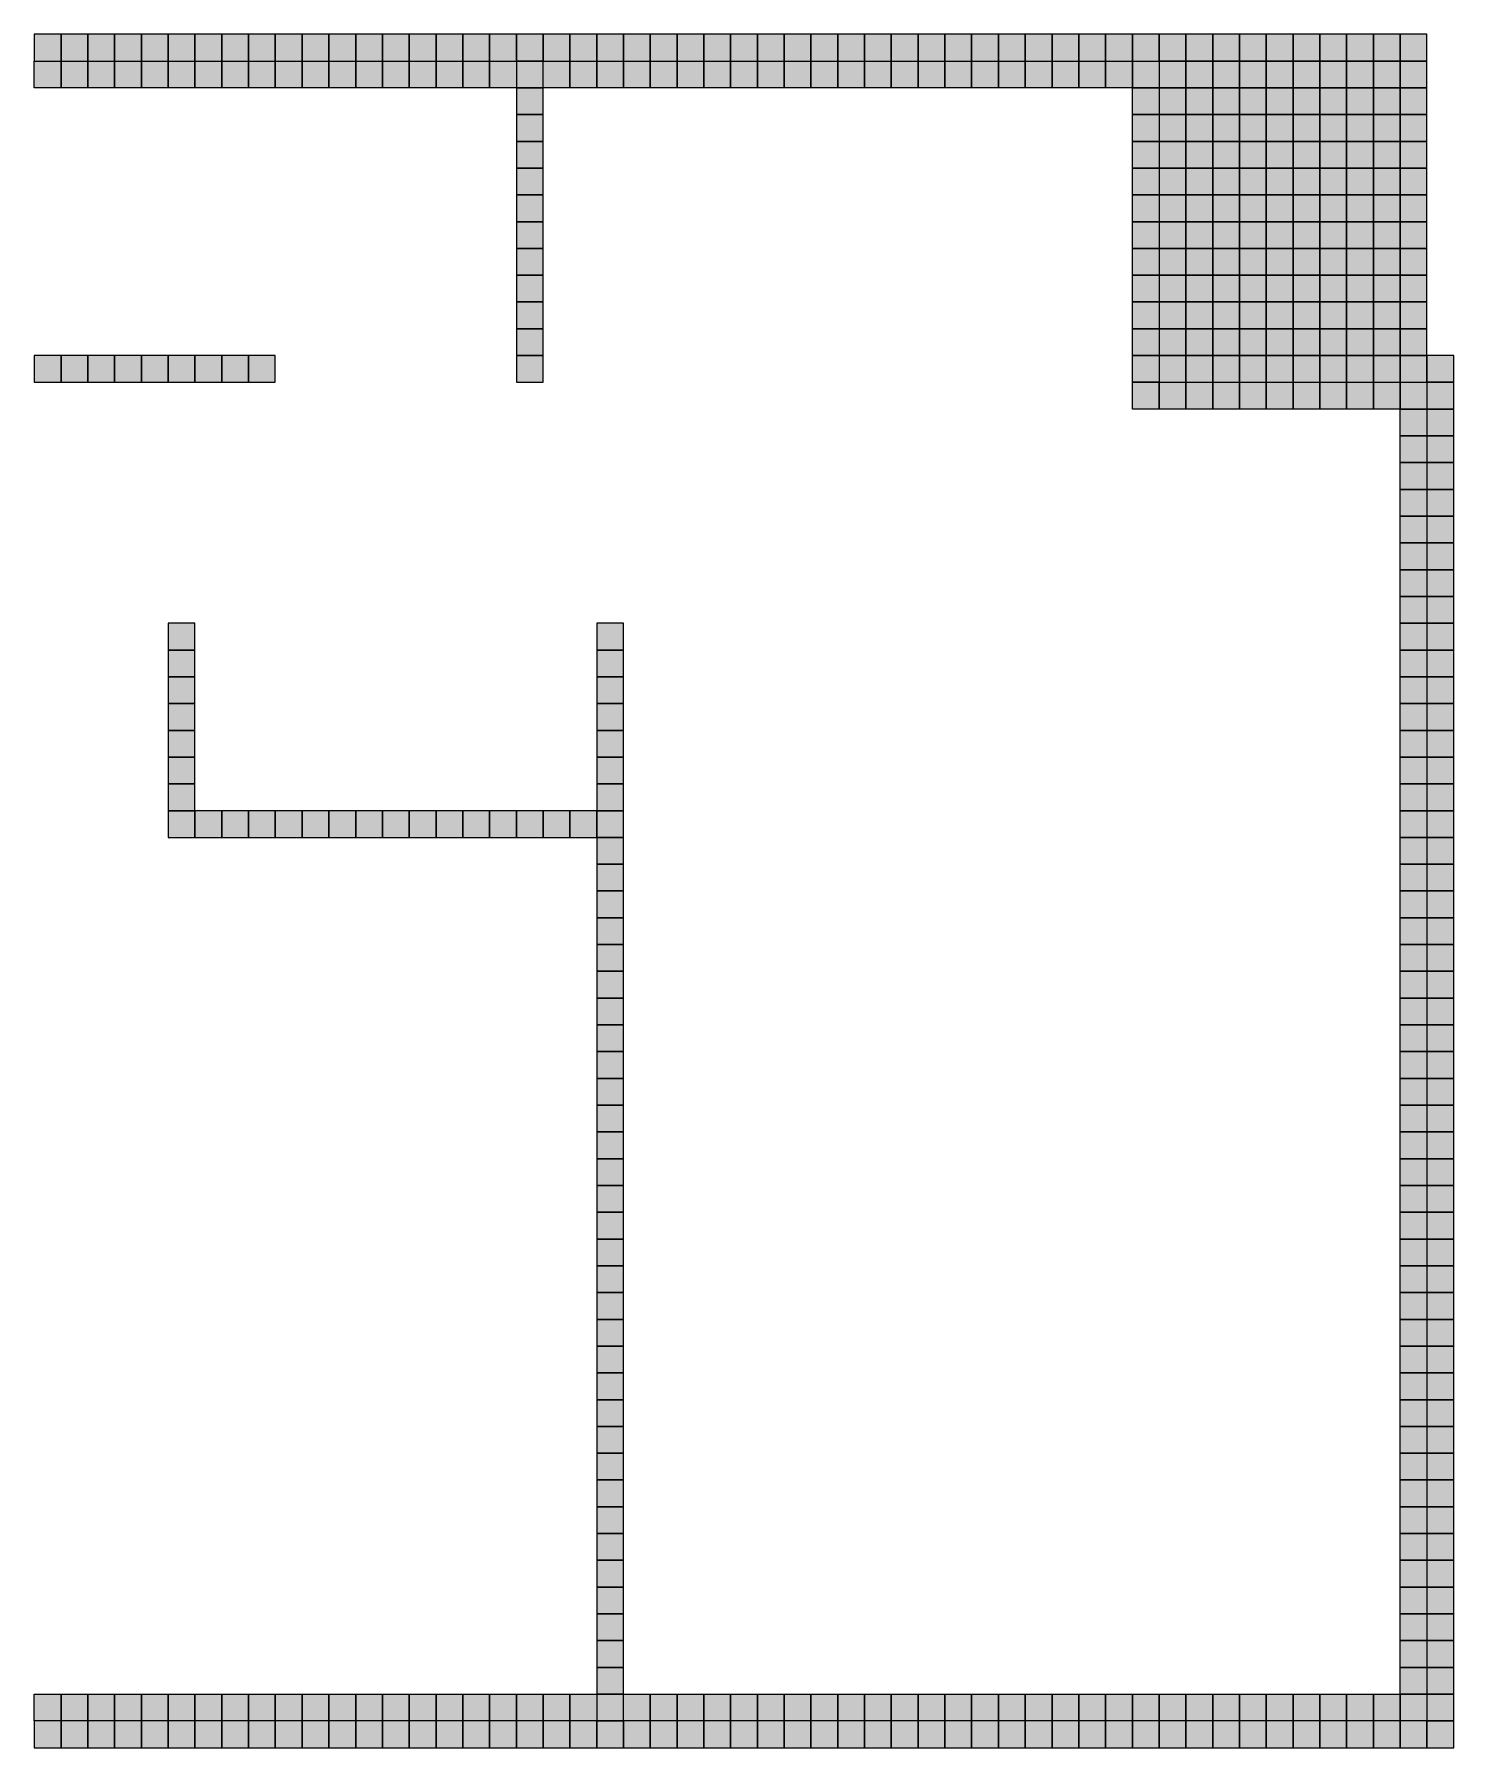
# Model space of a CAD drawing. Header units: inches. Extents: x 0.56 to 9.06, y 0.21 to 6.61.
# Drawn here: x 3.76 to 9.06, y 0.21 to 6.61 of the extents above; entities that cross this region are included whole.
import ezdxf

# ---------------------------------------------------------------- set-up
doc = ezdxf.new("R2010")
doc.units = ezdxf.units.IN
doc.header["$MEASUREMENT"] = 0
doc.layers.add('GRILLA PIXEL', color=7, linetype='Continuous')

# ---------------------------------------------------------------- blocks, each defined once
blk = doc.blocks.new('0-255-255-31-Muro alto')
at = {"layer": 'GRILLA PIXEL', "true_color": 0xffff1f}
h = blk.add_hatch(color=2, dxfattribs=at)
h.dxf.hatch_style = 1
h.paths.add_polyline_path([(0, 0), (-0.1, 0), (-0.1, -0.1), (0, -0.1)])
blk.add_lwpolyline([(-0.1, 0), (-0.1, -0.1), (0, -0.1), (0, 0)], close=True)
blk = doc.blocks.new('0-3-160-22-Ventana comun')
at = {"layer": 'GRILLA PIXEL', "true_color": 0x03a016}
h = blk.add_hatch(color=104, dxfattribs=at)
h.dxf.hatch_style = 1
h.paths.add_polyline_path([(0, 0), (-0.1, 0), (-0.1, -0.1), (0, -0.1)])
blk.add_lwpolyline([(-0.1, 0), (-0.1, -0.1), (0, -0.1), (0, 0)], close=True)
blk = doc.blocks.new('0-203-204-205-Ventana principal')
at = {"layer": 'GRILLA PIXEL', "true_color": 0xcbcccd}
h = blk.add_hatch(color=254, dxfattribs=at)
h.dxf.hatch_style = 1
h.paths.add_polyline_path([(0, 0), (-0.1, 0), (-0.1, -0.1), (0, -0.1)])
blk.add_lwpolyline([(-0.1, 0), (-0.1, -0.1), (0, -0.1), (0, 0)], close=True)
blk = doc.blocks.new('0-5-68-255-Muro inicio conexion')
at = {"layer": 'GRILLA PIXEL', "true_color": 0x0544ff}
h = blk.add_hatch(color=160, dxfattribs=at)
h.dxf.hatch_style = 1
h.paths.add_polyline_path([(0, 0), (-0.1, 0), (-0.1, -0.1), (0, -0.1)])
blk.add_lwpolyline([(-0.1, 0), (-0.1, -0.1), (0, -0.1), (0, 0)], close=True)
blk = doc.blocks.new('0-63-149-253-Muro fichas extremo')
at = {"layer": 'GRILLA PIXEL', "true_color": 0x3f95fd}
h = blk.add_hatch(color=153, dxfattribs=at)
h.dxf.hatch_style = 1
h.paths.add_polyline_path([(0, 0), (-0.1, 0), (-0.1, -0.1), (0, -0.1)])
blk.add_lwpolyline([(-0.1, 0), (-0.1, -0.1), (0, -0.1), (0, 0)], close=True)
blk = doc.blocks.new('1-125-217-63-auxiliar  ingresos')
at = {"layer": 'GRILLA PIXEL', "true_color": 0x7dd93f}
h = blk.add_hatch(color=83, dxfattribs=at)
h.dxf.hatch_style = 1
h.paths.add_polyline_path([(0, 0), (-0.1, 0), (-0.1, -0.1), (0, -0.1)])
blk.add_lwpolyline([(-0.1, 0), (-0.1, -0.1), (0, -0.1), (0, 0)], close=True)
blk = doc.blocks.new('0-255-31-255-Puerta ingreso')
at = {"layer": 'GRILLA PIXEL', "true_color": 0xff1fff}
h = blk.add_hatch(color=6, dxfattribs=at)
h.dxf.hatch_style = 1
h.paths.add_polyline_path([(0, 0), (-0.1, 0), (-0.1, -0.1), (0, -0.1)])
blk.add_lwpolyline([(-0.1, 0), (-0.1, -0.1), (0, -0.1), (0, 0)], close=True)
blk = doc.blocks.new('1-99-100-102-auxiliar lado interno')
at = {"lineweight": 70, "true_color": 0x636466}
h = blk.add_hatch(color=251, dxfattribs=at)
h.dxf.hatch_style = 1
h.paths.add_polyline_path([(-0.1, -0.1), (-0.1, 0), (0, 0), (0, -0.1)])
blk.add_lwpolyline([(0, 0), (0, -0.1), (-0.1, -0.1), (-0.1, 0)], close=True)
blk = doc.blocks.new('pixel extremo ventana')
h = blk.add_hatch(color=136)
h.dxf.hatch_style = 1
h.paths.add_polyline_path([(0, 0), (-0.1, 0), (-0.1, -0.1), (0, -0.1)])
blk.add_lwpolyline([(-0.1, 0), (-0.1, -0.1), (0, -0.1), (0, 0)], close=True)

msp = doc.modelspace()

# ---------------------------------------------------------------- block references
for name, p in [('0-63-149-253-Muro fichas extremo', (3.8632, 6.6135)), ('0-63-149-253-Muro fichas extremo', (3.9632, 6.6135)), ('0-63-149-253-Muro fichas extremo', (4.0632, 6.6135)), ('0-63-149-253-Muro fichas extremo', (4.1632, 6.6135)), ('0-63-149-253-Muro fichas extremo', (4.2632, 6.6135)), ('0-63-149-253-Muro fichas extremo', (4.3632, 6.6135)), ('0-63-149-253-Muro fichas extremo', (4.4632, 6.6135)), ('0-63-149-253-Muro fichas extremo', (4.5632, 6.6135)), ('0-63-149-253-Muro fichas extremo', (4.6632, 6.6135)), ('0-63-149-253-Muro fichas extremo', (4.7632, 6.6135)), ('0-63-149-253-Muro fichas extremo', (4.8632, 6.6135)), ('0-63-149-253-Muro fichas extremo', (4.9632, 6.6135)), ('0-63-149-253-Muro fichas extremo', (5.0632, 6.6135)), ('0-63-149-253-Muro fichas extremo', (5.1632, 6.6135)), ('0-63-149-253-Muro fichas extremo', (5.2632, 6.6135)), ('0-63-149-253-Muro fichas extremo', (5.3632, 6.6135)), ('0-63-149-253-Muro fichas extremo', (5.4632, 6.6135)), ('0-63-149-253-Muro fichas extremo', (5.5632, 6.6135)), ('0-63-149-253-Muro fichas extremo', (5.6632, 6.6135)), ('0-63-149-253-Muro fichas extremo', (5.7632, 6.6135)), ('0-63-149-253-Muro fichas extremo', (5.8632, 6.6135)), ('0-63-149-253-Muro fichas extremo', (5.9632, 6.6135)), ('0-63-149-253-Muro fichas extremo', (6.0632, 6.6135)), ('0-63-149-253-Muro fichas extremo', (6.1632, 6.6135)), ('0-63-149-253-Muro fichas extremo', (6.2632, 6.6135)), ('0-63-149-253-Muro fichas extremo', (6.3632, 6.6135)), ('0-63-149-253-Muro fichas extremo', (6.4632, 6.6135)), ('0-63-149-253-Muro fichas extremo', (6.5632, 6.6135)), ('0-63-149-253-Muro fichas extremo', (6.6632, 6.6135)), ('0-63-149-253-Muro fichas extremo', (6.7632, 6.6135)), ('0-63-149-253-Muro fichas extremo', (6.8632, 6.6135)), ('0-63-149-253-Muro fichas extremo', (6.9632, 6.6135)), ('0-63-149-253-Muro fichas extremo', (7.0632, 6.6135)), ('0-63-149-253-Muro fichas extremo', (7.1632, 6.6135)), ('0-63-149-253-Muro fichas extremo', (7.2632, 6.6135)), ('0-63-149-253-Muro fichas extremo', (7.3632, 6.6135)), ('0-63-149-253-Muro fichas extremo', (7.4632, 6.6135)), ('0-63-149-253-Muro fichas extremo', (7.5632, 6.6135)), ('0-63-149-253-Muro fichas extremo', (7.6632, 6.6135)), ('0-63-149-253-Muro fichas extremo', (7.7632, 6.6135)), ('0-63-149-253-Muro fichas extremo', (7.8632, 6.6135)), ('0-5-68-255-Muro inicio conexion', (7.9632, 6.6135)), ('0-5-68-255-Muro inicio conexion', (8.0632, 6.6135)), ('1-125-217-63-auxiliar  ingresos', (8.1632, 6.6135)), ('1-125-217-63-auxiliar  ingresos', (8.2632, 6.6135)), ('1-125-217-63-auxiliar  ingresos', (8.3632, 6.6135)), ('1-125-217-63-auxiliar  ingresos', (8.4632, 6.6135)), ('1-125-217-63-auxiliar  ingresos', (8.5632, 6.6135)), ('1-125-217-63-auxiliar  ingresos', (8.6632, 6.6135)), ('1-125-217-63-auxiliar  ingresos', (8.7632, 6.6135)), ('1-125-217-63-auxiliar  ingresos', (8.8632, 6.6135)), ('1-125-217-63-auxiliar  ingresos', (8.9632, 6.6135)), ('1-99-100-102-auxiliar lado interno', (3.8632, 6.5135)), ('1-99-100-102-auxiliar lado interno', (3.9632, 6.5135)), ('1-99-100-102-auxiliar lado interno', (4.0632, 6.5135)), ('1-99-100-102-auxiliar lado interno', (4.1632, 6.5135)), ('1-99-100-102-auxiliar lado interno', (4.2632, 6.5135)), ('1-99-100-102-auxiliar lado interno', (4.3632, 6.5135)), ('1-99-100-102-auxiliar lado interno', (4.4632, 6.5135)), ('1-99-100-102-auxiliar lado interno', (4.5632, 6.5135)), ('1-99-100-102-auxiliar lado interno', (4.6632, 6.5135)), ('1-99-100-102-auxiliar lado interno', (4.7632, 6.5135)), ('1-99-100-102-auxiliar lado interno', (4.8632, 6.5135)), ('1-99-100-102-auxiliar lado interno', (4.9632, 6.5135)), ('1-99-100-102-auxiliar lado interno', (5.0632, 6.5135)), ('1-99-100-102-auxiliar lado interno', (5.1632, 6.5135)), ('1-99-100-102-auxiliar lado interno', (5.2632, 6.5135)), ('1-99-100-102-auxiliar lado interno', (5.3632, 6.5135)), ('1-99-100-102-auxiliar lado interno', (5.4632, 6.5135)), ('1-99-100-102-auxiliar lado interno', (5.5632, 6.5135)), ('0-255-255-31-Muro alto', (5.6632, 6.5135)), ('1-99-100-102-auxiliar lado interno', (5.7632, 6.5135)), ('1-99-100-102-auxiliar lado interno', (5.8632, 6.5135)), ('1-99-100-102-auxiliar lado interno', (5.9632, 6.5135)), ('1-99-100-102-auxiliar lado interno', (6.0632, 6.5135)), ('1-99-100-102-auxiliar lado interno', (6.1632, 6.5135)), ('1-99-100-102-auxiliar lado interno', (6.2632, 6.5135)), ('1-99-100-102-auxiliar lado interno', (6.3632, 6.5135)), ('1-99-100-102-auxiliar lado interno', (6.4632, 6.5135)), ('1-99-100-102-auxiliar lado interno', (6.5632, 6.5135)), ('1-99-100-102-auxiliar lado interno', (6.6632, 6.5135)), ('1-99-100-102-auxiliar lado interno', (6.7632, 6.5135)), ('1-99-100-102-auxiliar lado interno', (6.8632, 6.5135)), ('1-99-100-102-auxiliar lado interno', (6.9632, 6.5135)), ('1-99-100-102-auxiliar lado interno', (7.0632, 6.5135)), ('1-99-100-102-auxiliar lado interno', (7.1632, 6.5135)), ('1-99-100-102-auxiliar lado interno', (7.2632, 6.5135)), ('1-99-100-102-auxiliar lado interno', (7.3632, 6.5135)), ('1-99-100-102-auxiliar lado interno', (7.4632, 6.5135)), ('1-99-100-102-auxiliar lado interno', (7.5632, 6.5135)), ('1-99-100-102-auxiliar lado interno', (7.6632, 6.5135)), ('1-99-100-102-auxiliar lado interno', (7.7632, 6.5135)), ('1-99-100-102-auxiliar lado interno', (7.8632, 6.5135)), ('1-99-100-102-auxiliar lado interno', (7.9632, 6.5135)), ('0-255-255-31-Muro alto', (8.0632, 6.5135)), ('1-125-217-63-auxiliar  ingresos', (8.1632, 6.5135)), ('1-125-217-63-auxiliar  ingresos', (8.2632, 6.5135)), ('1-125-217-63-auxiliar  ingresos', (8.3632, 6.5135)), ('1-125-217-63-auxiliar  ingresos', (8.4632, 6.5135)), ('1-125-217-63-auxiliar  ingresos', (8.5632, 6.5135)), ('1-125-217-63-auxiliar  ingresos', (8.6632, 6.5135)), ('1-125-217-63-auxiliar  ingresos', (8.7632, 6.5135)), ('1-125-217-63-auxiliar  ingresos', (8.8632, 6.5135)), ('1-125-217-63-auxiliar  ingresos', (8.9632, 6.5135)), ('0-255-255-31-Muro alto', (5.6632, 6.4135)), ('1-99-100-102-auxiliar lado interno', (7.9632, 6.4135)), ('0-255-255-31-Muro alto', (8.0632, 6.4135)), ('1-125-217-63-auxiliar  ingresos', (8.1632, 6.4135)), ('1-125-217-63-auxiliar  ingresos', (8.2632, 6.4135)), ('1-125-217-63-auxiliar  ingresos', (8.3632, 6.4135)), ('1-125-217-63-auxiliar  ingresos', (8.4632, 6.4135)), ('1-125-217-63-auxiliar  ingresos', (8.5632, 6.4135)), ('1-125-217-63-auxiliar  ingresos', (8.6632, 6.4135)), ('1-125-217-63-auxiliar  ingresos', (8.7632, 6.4135)), ('1-125-217-63-auxiliar  ingresos', (8.8632, 6.4135)), ('1-125-217-63-auxiliar  ingresos', (8.9632, 6.4135)), ('0-255-255-31-Muro alto', (5.6632, 6.3135)), ('1-99-100-102-auxiliar lado interno', (7.9632, 6.3135)), ('0-255-255-31-Muro alto', (8.0632, 6.3135)), ('1-125-217-63-auxiliar  ingresos', (8.1632, 6.3135)), ('1-125-217-63-auxiliar  ingresos', (8.2632, 6.3135)), ('1-125-217-63-auxiliar  ingresos', (8.3632, 6.3135)), ('1-125-217-63-auxiliar  ingresos', (8.4632, 6.3135)), ('1-125-217-63-auxiliar  ingresos', (8.5632, 6.3135)), ('1-125-217-63-auxiliar  ingresos', (8.6632, 6.3135)), ('1-125-217-63-auxiliar  ingresos', (8.7632, 6.3135)), ('1-125-217-63-auxiliar  ingresos', (8.8632, 6.3135)), ('1-125-217-63-auxiliar  ingresos', (8.9632, 6.3135)), ('0-255-255-31-Muro alto', (5.6632, 6.2135)), ('1-99-100-102-auxiliar lado interno', (7.9632, 6.2135)), ('0-255-255-31-Muro alto', (8.0632, 6.2135)), ('1-125-217-63-auxiliar  ingresos', (8.1632, 6.2135)), ('1-125-217-63-auxiliar  ingresos', (8.2632, 6.2135)), ('1-125-217-63-auxiliar  ingresos', (8.3632, 6.2135)), ('1-125-217-63-auxiliar  ingresos', (8.4632, 6.2135)), ('1-125-217-63-auxiliar  ingresos', (8.5632, 6.2135)), ('1-125-217-63-auxiliar  ingresos', (8.6632, 6.2135)), ('1-125-217-63-auxiliar  ingresos', (8.7632, 6.2135)), ('1-125-217-63-auxiliar  ingresos', (8.8632, 6.2135)), ('1-125-217-63-auxiliar  ingresos', (8.9632, 6.2135)), ('0-255-255-31-Muro alto', (5.6632, 6.1135)), ('1-99-100-102-auxiliar lado interno', (7.9632, 6.1135)), ('0-255-255-31-Muro alto', (8.0632, 6.1135)), ('1-125-217-63-auxiliar  ingresos', (8.1632, 6.1135)), ('1-125-217-63-auxiliar  ingresos', (8.2632, 6.1135)), ('1-125-217-63-auxiliar  ingresos', (8.3632, 6.1135)), ('1-125-217-63-auxiliar  ingresos', (8.4632, 6.1135)), ('1-125-217-63-auxiliar  ingresos', (8.5632, 6.1135)), ('1-125-217-63-auxiliar  ingresos', (8.6632, 6.1135)), ('1-125-217-63-auxiliar  ingresos', (8.7632, 6.1135)), ('1-125-217-63-auxiliar  ingresos', (8.8632, 6.1135)), ('1-125-217-63-auxiliar  ingresos', (8.9632, 6.1135)), ('0-255-255-31-Muro alto', (5.6632, 6.0135)), ('1-99-100-102-auxiliar lado interno', (7.9632, 6.0135)), ('0-255-255-31-Muro alto', (8.0632, 6.0135)), ('1-125-217-63-auxiliar  ingresos', (8.1632, 6.0135)), ('1-125-217-63-auxiliar  ingresos', (8.2632, 6.0135)), ('1-125-217-63-auxiliar  ingresos', (8.3632, 6.0135)), ('1-125-217-63-auxiliar  ingresos', (8.4632, 6.0135)), ('1-125-217-63-auxiliar  ingresos', (8.5632, 6.0135)), ('1-125-217-63-auxiliar  ingresos', (8.6632, 6.0135)), ('1-125-217-63-auxiliar  ingresos', (8.7632, 6.0135)), ('1-125-217-63-auxiliar  ingresos', (8.8632, 6.0135)), ('1-125-217-63-auxiliar  ingresos', (8.9632, 6.0135)), ('0-255-255-31-Muro alto', (5.6632, 5.9135)), ('1-99-100-102-auxiliar lado interno', (7.9632, 5.9135)), ('0-255-255-31-Muro alto', (8.0632, 5.9135)), ('1-125-217-63-auxiliar  ingresos', (8.1632, 5.9135)), ('1-125-217-63-auxiliar  ingresos', (8.2632, 5.9135)), ('1-125-217-63-auxiliar  ingresos', (8.3632, 5.9135)), ('1-125-217-63-auxiliar  ingresos', (8.4632, 5.9135)), ('1-125-217-63-auxiliar  ingresos', (8.5632, 5.9135)), ('1-125-217-63-auxiliar  ingresos', (8.6632, 5.9135)), ('1-125-217-63-auxiliar  ingresos', (8.7632, 5.9135)), ('1-125-217-63-auxiliar  ingresos', (8.8632, 5.9135)), ('1-125-217-63-auxiliar  ingresos', (8.9632, 5.9135)), ('0-255-255-31-Muro alto', (5.6632, 5.8135)), ('1-99-100-102-auxiliar lado interno', (7.9632, 5.8135)), ('0-255-255-31-Muro alto', (8.0632, 5.8135)), ('1-125-217-63-auxiliar  ingresos', (8.1632, 5.8135)), ('1-125-217-63-auxiliar  ingresos', (8.2632, 5.8135)), ('1-125-217-63-auxiliar  ingresos', (8.3632, 5.8135)), ('1-125-217-63-auxiliar  ingresos', (8.4632, 5.8135)), ('1-125-217-63-auxiliar  ingresos', (8.5632, 5.8135)), ('1-125-217-63-auxiliar  ingresos', (8.6632, 5.8135)), ('1-125-217-63-auxiliar  ingresos', (8.7632, 5.8135)), ('1-125-217-63-auxiliar  ingresos', (8.8632, 5.8135)), ('1-125-217-63-auxiliar  ingresos', (8.9632, 5.8135)), ('0-255-255-31-Muro alto', (5.6632, 5.7135)), ('1-99-100-102-auxiliar lado interno', (7.9632, 5.7135)), ('0-255-255-31-Muro alto', (8.0632, 5.7135)), ('1-125-217-63-auxiliar  ingresos', (8.1632, 5.7135)), ('1-125-217-63-auxiliar  ingresos', (8.2632, 5.7135)), ('1-125-217-63-auxiliar  ingresos', (8.3632, 5.7135)), ('1-125-217-63-auxiliar  ingresos', (8.4632, 5.7135)), ('1-125-217-63-auxiliar  ingresos', (8.5632, 5.7135)), ('1-125-217-63-auxiliar  ingresos', (8.6632, 5.7135)), ('1-125-217-63-auxiliar  ingresos', (8.7632, 5.7135)), ('1-125-217-63-auxiliar  ingresos', (8.8632, 5.7135)), ('1-125-217-63-auxiliar  ingresos', (8.9632, 5.7135)), ('0-255-255-31-Muro alto', (5.6632, 5.6135)), ('1-99-100-102-auxiliar lado interno', (7.9632, 5.6135)), ('0-255-255-31-Muro alto', (8.0632, 5.6135)), ('1-125-217-63-auxiliar  ingresos', (8.1632, 5.6135)), ('1-125-217-63-auxiliar  ingresos', (8.2632, 5.6135)), ('1-125-217-63-auxiliar  ingresos', (8.3632, 5.6135)), ('1-125-217-63-auxiliar  ingresos', (8.4632, 5.6135)), ('1-125-217-63-auxiliar  ingresos', (8.5632, 5.6135)), ('1-125-217-63-auxiliar  ingresos', (8.6632, 5.6135)), ('1-125-217-63-auxiliar  ingresos', (8.7632, 5.6135)), ('1-125-217-63-auxiliar  ingresos', (8.8632, 5.6135)), ('1-125-217-63-auxiliar  ingresos', (8.9632, 5.6135)), ('0-255-255-31-Muro alto', (5.6632, 5.5135)), ('1-99-100-102-auxiliar lado interno', (7.9632, 5.5135)), ('0-255-255-31-Muro alto', (8.0632, 5.5135)), ('1-125-217-63-auxiliar  ingresos', (8.1632, 5.5135)), ('1-125-217-63-auxiliar  ingresos', (8.2632, 5.5135)), ('1-125-217-63-auxiliar  ingresos', (8.3632, 5.5135)), ('1-125-217-63-auxiliar  ingresos', (8.4632, 5.5135)), ('1-125-217-63-auxiliar  ingresos', (8.5632, 5.5135)), ('1-125-217-63-auxiliar  ingresos', (8.6632, 5.5135)), ('1-125-217-63-auxiliar  ingresos', (8.7632, 5.5135)), ('1-125-217-63-auxiliar  ingresos', (8.8632, 5.5135)), ('1-125-217-63-auxiliar  ingresos', (8.9632, 5.5135)), ('0-255-255-31-Muro alto', (3.8632, 5.4135)), ('0-255-255-31-Muro alto', (3.9632, 5.4135)), ('0-255-255-31-Muro alto', (4.0632, 5.4135)), ('0-255-255-31-Muro alto', (4.1632, 5.4135)), ('0-255-255-31-Muro alto', (4.2632, 5.4135)), ('0-255-255-31-Muro alto', (4.3632, 5.4135)), ('0-255-255-31-Muro alto', (4.4632, 5.4135)), ('0-255-255-31-Muro alto', (4.5632, 5.4135)), ('0-255-255-31-Muro alto', (4.6632, 5.4135)), ('0-255-255-31-Muro alto', (5.6632, 5.4135)), ('1-99-100-102-auxiliar lado interno', (7.9632, 5.4135)), ('0-255-255-31-Muro alto', (8.0632, 5.4135)), ('0-255-31-255-Puerta ingreso', (8.1632, 5.4135)), ('0-255-31-255-Puerta ingreso', (8.2632, 5.4135)), ('0-255-31-255-Puerta ingreso', (8.3632, 5.4135)), ('0-255-31-255-Puerta ingreso', (8.4632, 5.4135)), ('0-255-31-255-Puerta ingreso', (8.5632, 5.4135)), ('0-255-31-255-Puerta ingreso', (8.6632, 5.4135)), ('0-255-31-255-Puerta ingreso', (8.7632, 5.4135)), ('0-255-31-255-Puerta ingreso', (8.8632, 5.4135)), ('0-255-31-255-Puerta ingreso', (8.9632, 5.4135)), ('0-5-68-255-Muro inicio conexion', (9.0632, 5.4135)), ('1-99-100-102-auxiliar lado interno', (7.9632, 5.3135)), ('1-99-100-102-auxiliar lado interno', (8.0632, 5.3135)), ('1-99-100-102-auxiliar lado interno', (8.1632, 5.3135)), ('1-99-100-102-auxiliar lado interno', (8.2632, 5.3135)), ('1-99-100-102-auxiliar lado interno', (8.3632, 5.3135)), ('1-99-100-102-auxiliar lado interno', (8.4632, 5.3135)), ('1-99-100-102-auxiliar lado interno', (8.5632, 5.3135)), ('1-99-100-102-auxiliar lado interno', (8.6632, 5.3135)), ('1-99-100-102-auxiliar lado interno', (8.7632, 5.3135)), ('1-99-100-102-auxiliar lado interno', (8.8632, 5.3135)), ('1-99-100-102-auxiliar lado interno', (8.9632, 5.3135, 0)), ('0-5-68-255-Muro inicio conexion', (9.0632, 5.3135)), ('1-99-100-102-auxiliar lado interno', (8.9632, 5.2135, 0)), ('0-63-149-253-Muro fichas extremo', (9.0632, 5.2135)), ('1-99-100-102-auxiliar lado interno', (8.9632, 5.1135, 0)), ('0-255-255-31-Muro alto', (9.0632, 5.1135)), ('1-99-100-102-auxiliar lado interno', (8.9632, 5.0135, 0)), ('0-255-255-31-Muro alto', (9.0632, 5.0135)), ('1-99-100-102-auxiliar lado interno', (8.9632, 4.9135, 0)), ('0-255-255-31-Muro alto', (9.0632, 4.9135)), ('1-99-100-102-auxiliar lado interno', (8.9632, 4.8135, 0)), ('0-255-255-31-Muro alto', (9.0632, 4.8135)), ('1-99-100-102-auxiliar lado interno', (8.9632, 4.7135, 0)), ('0-255-255-31-Muro alto', (9.0632, 4.7135)), ('1-99-100-102-auxiliar lado interno', (8.9632, 4.6135, 0)), ('0-255-255-31-Muro alto', (9.0632, 4.6135)), ('1-99-100-102-auxiliar lado interno', (8.9632, 4.5135, 0)), ('0-255-255-31-Muro alto', (9.0632, 4.5135, 0)), ('0-255-255-31-Muro alto', (4.3632, 4.4135, 0)), ('0-255-255-31-Muro alto', (5.9632, 4.4135, 0)), ('1-99-100-102-auxiliar lado interno', (8.9632, 4.4135, 0)), ('0-255-255-31-Muro alto', (9.0632, 4.4135, 0)), ('0-255-255-31-Muro alto', (4.3632, 4.3135, 0)), ('0-255-255-31-Muro alto', (5.9632, 4.3135, 0)), ('1-99-100-102-auxiliar lado interno', (8.9632, 4.3135, 0)), ('0-255-255-31-Muro alto', (9.0632, 4.3135, 0)), ('0-255-255-31-Muro alto', (4.3632, 4.2135, 0)), ('0-255-255-31-Muro alto', (5.9632, 4.2135, 0)), ('1-99-100-102-auxiliar lado interno', (8.9632, 4.2135, 0)), ('0-255-255-31-Muro alto', (9.0632, 4.2135, 0)), ('0-255-255-31-Muro alto', (4.3632, 4.1135, 0)), ('0-255-255-31-Muro alto', (5.9632, 4.1135, 0)), ('1-99-100-102-auxiliar lado interno', (8.9632, 4.1135, 0)), ('0-255-255-31-Muro alto', (9.0632, 4.1135, 0)), ('0-255-255-31-Muro alto', (4.3632, 4.0135, 0)), ('0-255-255-31-Muro alto', (5.9632, 4.0135, 0)), ('1-99-100-102-auxiliar lado interno', (8.9632, 4.0135, 0)), ('0-255-255-31-Muro alto', (9.0632, 4.0135, 0)), ('0-255-255-31-Muro alto', (4.3632, 3.9135, 0)), ('0-255-255-31-Muro alto', (5.9632, 3.9135, 0)), ('1-99-100-102-auxiliar lado interno', (8.9632, 3.9135, 0)), ('0-255-255-31-Muro alto', (9.0632, 3.9135, 0)), ('0-255-255-31-Muro alto', (4.3632, 3.8135, 0)), ('0-255-255-31-Muro alto', (5.9632, 3.8135, 0)), ('1-99-100-102-auxiliar lado interno', (8.9632, 3.8135, 0)), ('0-255-255-31-Muro alto', (9.0632, 3.8135, 0)), ('0-255-255-31-Muro alto', (4.3632, 3.7135)), ('0-255-255-31-Muro alto', (4.4632, 3.7135)), ('0-255-255-31-Muro alto', (4.5632, 3.7135)), ('0-255-255-31-Muro alto', (4.6632, 3.7135)), ('0-255-255-31-Muro alto', (4.7632, 3.7135)), ('0-255-255-31-Muro alto', (4.8632, 3.7135)), ('0-255-255-31-Muro alto', (4.9632, 3.7135)), ('0-255-255-31-Muro alto', (5.0632, 3.7135)), ('0-255-255-31-Muro alto', (5.1632, 3.7135)), ('0-255-255-31-Muro alto', (5.2632, 3.7135)), ('0-255-255-31-Muro alto', (5.3632, 3.7135)), ('0-255-255-31-Muro alto', (5.4632, 3.7135)), ('0-255-255-31-Muro alto', (5.5632, 3.7135)), ('0-255-255-31-Muro alto', (5.6632, 3.7135)), ('0-255-255-31-Muro alto', (5.7632, 3.7135)), ('0-255-255-31-Muro alto', (5.8632, 3.7135)), ('0-255-255-31-Muro alto', (5.9632, 3.7135, 0)), ('1-99-100-102-auxiliar lado interno', (8.9632, 3.7135, 0)), ('0-255-255-31-Muro alto', (9.0632, 3.7135, 0)), ('0-255-255-31-Muro alto', (5.9632, 3.6135, 0)), ('1-99-100-102-auxiliar lado interno', (8.9632, 3.6135, 0)), ('0-255-255-31-Muro alto', (9.0632, 3.6135, 0)), ('0-255-255-31-Muro alto', (5.9632, 3.5135, 0)), ('1-99-100-102-auxiliar lado interno', (8.9632, 3.5135, 0)), ('0-255-255-31-Muro alto', (9.0632, 3.5135, 0)), ('0-255-255-31-Muro alto', (5.9632, 3.4135, 0)), ('1-99-100-102-auxiliar lado interno', (8.9632, 3.4135, 0)), ('0-255-255-31-Muro alto', (9.0632, 3.4135, 0)), ('0-255-255-31-Muro alto', (5.9632, 3.3135, 0)), ('1-99-100-102-auxiliar lado interno', (8.9632, 3.3135, 0)), ('0-255-255-31-Muro alto', (9.0632, 3.3135, 0)), ('0-255-255-31-Muro alto', (5.9632, 3.2135, 0)), ('1-99-100-102-auxiliar lado interno', (8.9632, 3.2135, 0)), ('0-255-255-31-Muro alto', (9.0632, 3.2135, 0)), ('0-255-255-31-Muro alto', (5.9632, 3.1135, 0)), ('1-99-100-102-auxiliar lado interno', (8.9632, 3.1135, 0)), ('0-255-255-31-Muro alto', (9.0632, 3.1135, 0)), ('0-255-255-31-Muro alto', (5.9632, 3.0135, 0)), ('1-99-100-102-auxiliar lado interno', (8.9632, 3.0135, 0)), ('0-255-255-31-Muro alto', (9.0632, 3.0135, 0)), ('0-255-255-31-Muro alto', (5.9632, 2.9135, 0)), ('1-99-100-102-auxiliar lado interno', (8.9632, 2.9135, 0)), ('0-255-255-31-Muro alto', (9.0632, 2.9135, 0)), ('0-255-255-31-Muro alto', (5.9632, 2.8135, 0)), ('1-99-100-102-auxiliar lado interno', (8.9632, 2.8135, 0)), ('0-255-255-31-Muro alto', (9.0632, 2.8135, 0)), ('0-255-255-31-Muro alto', (5.9632, 2.7135, 0)), ('1-99-100-102-auxiliar lado interno', (8.9632, 2.7135, 0)), ('0-255-255-31-Muro alto', (9.0632, 2.7135, 0)), ('0-255-255-31-Muro alto', (5.9632, 2.6135, 0)), ('1-99-100-102-auxiliar lado interno', (8.9632, 2.6135, 0)), ('0-255-255-31-Muro alto', (9.0632, 2.6135, 0)), ('0-255-255-31-Muro alto', (5.9632, 2.5135, 0)), ('1-99-100-102-auxiliar lado interno', (8.9632, 2.5135, 0)), ('0-255-255-31-Muro alto', (9.0632, 2.5135, 0)), ('0-255-255-31-Muro alto', (5.9632, 2.4135, 0)), ('1-99-100-102-auxiliar lado interno', (8.9632, 2.4135, 0)), ('0-255-255-31-Muro alto', (9.0632, 2.4135, 0)), ('0-255-255-31-Muro alto', (5.9632, 2.3135, 0)), ('1-99-100-102-auxiliar lado interno', (8.9632, 2.3135, 0)), ('0-255-255-31-Muro alto', (9.0632, 2.3135, 0)), ('0-255-255-31-Muro alto', (5.9632, 2.2135, 0)), ('1-99-100-102-auxiliar lado interno', (8.9632, 2.2135, 0)), ('0-255-255-31-Muro alto', (9.0632, 2.2135, 0)), ('0-255-255-31-Muro alto', (5.9632, 2.1135, 0)), ('1-99-100-102-auxiliar lado interno', (8.9632, 2.1135, 0)), ('0-255-255-31-Muro alto', (9.0632, 2.1135, 0)), ('0-255-255-31-Muro alto', (5.9632, 2.0135, 0)), ('1-99-100-102-auxiliar lado interno', (8.9632, 2.0135, 0)), ('0-255-255-31-Muro alto', (9.0632, 2.0135, 0)), ('0-255-255-31-Muro alto', (5.9632, 1.9135, 0)), ('1-99-100-102-auxiliar lado interno', (8.9632, 1.9135, 0)), ('0-255-255-31-Muro alto', (9.0632, 1.9135, 0)), ('0-255-255-31-Muro alto', (5.9632, 1.8135, 0)), ('1-99-100-102-auxiliar lado interno', (8.9632, 1.8135, 0)), ('0-255-255-31-Muro alto', (9.0632, 1.8135, 0)), ('0-255-255-31-Muro alto', (5.9632, 1.7135, 0)), ('1-99-100-102-auxiliar lado interno', (8.9632, 1.7135, 0)), ('0-255-255-31-Muro alto', (9.0632, 1.7135, 0)), ('0-255-255-31-Muro alto', (5.9632, 1.6135, 0)), ('1-99-100-102-auxiliar lado interno', (8.9632, 1.6135, 0)), ('0-255-255-31-Muro alto', (9.0632, 1.6135, 0)), ('0-255-255-31-Muro alto', (5.9632, 1.5135, 0)), ('1-99-100-102-auxiliar lado interno', (8.9632, 1.5135, 0)), ('0-255-255-31-Muro alto', (9.0632, 1.5135, 0)), ('0-255-255-31-Muro alto', (5.9632, 1.4135, 0)), ('1-99-100-102-auxiliar lado interno', (8.9632, 1.4135, 0)), ('0-255-255-31-Muro alto', (9.0632, 1.4135, 0)), ('0-255-255-31-Muro alto', (5.9632, 1.3135, 0)), ('1-99-100-102-auxiliar lado interno', (8.9632, 1.3135, 0)), ('0-255-255-31-Muro alto', (9.0632, 1.3135, 0)), ('0-255-255-31-Muro alto', (5.9632, 1.2135, 0)), ('1-99-100-102-auxiliar lado interno', (8.9632, 1.2135, 0)), ('0-255-255-31-Muro alto', (9.0632, 1.2135, 0)), ('0-255-255-31-Muro alto', (5.9632, 1.1135, 0)), ('1-99-100-102-auxiliar lado interno', (8.9632, 1.1135, 0)), ('0-255-255-31-Muro alto', (9.0632, 1.1135, 0)), ('0-255-255-31-Muro alto', (5.9632, 1.0135, 0)), ('1-99-100-102-auxiliar lado interno', (8.9632, 1.0135, 0)), ('0-255-255-31-Muro alto', (9.0632, 1.0135, 0)), ('0-255-255-31-Muro alto', (5.9632, 0.9135, 0)), ('1-99-100-102-auxiliar lado interno', (8.9632, 0.9135, 0)), ('0-255-255-31-Muro alto', (9.0632, 0.9135, 0)), ('0-255-255-31-Muro alto', (5.9632, 0.8135, 0)), ('1-99-100-102-auxiliar lado interno', (8.9632, 0.8135, 0)), ('0-255-255-31-Muro alto', (9.0632, 0.8135, 0)), ('0-255-255-31-Muro alto', (5.9632, 0.7135, 0)), ('1-99-100-102-auxiliar lado interno', (8.9632, 0.7135, 0)), ('0-255-255-31-Muro alto', (9.0632, 0.7135, 0)), ('0-255-255-31-Muro alto', (5.9632, 0.6135, 0)), ('1-99-100-102-auxiliar lado interno', (8.9632, 0.6135, 0)), ('0-255-255-31-Muro alto', (9.0632, 0.6135, 0)), ('0-255-255-31-Muro alto', (5.9632, 0.5135, 0)), ('1-99-100-102-auxiliar lado interno', (8.9632, 0.5135, 0)), ('0-255-255-31-Muro alto', (9.0632, 0.5135, 0)), ('1-99-100-102-auxiliar lado interno', (3.8632, 0.4135, 0)), ('1-99-100-102-auxiliar lado interno', (3.9632, 0.4135, 0)), ('1-99-100-102-auxiliar lado interno', (4.0632, 0.4135, 0)), ('1-99-100-102-auxiliar lado interno', (4.1632, 0.4135, 0)), ('1-99-100-102-auxiliar lado interno', (4.2632, 0.4135, 0)), ('1-99-100-102-auxiliar lado interno', (4.3632, 0.4135, 0)), ('1-99-100-102-auxiliar lado interno', (4.4632, 0.4135, 0)), ('1-99-100-102-auxiliar lado interno', (4.5632, 0.4135, 0)), ('1-99-100-102-auxiliar lado interno', (4.6632, 0.4135, 0)), ('1-99-100-102-auxiliar lado interno', (4.7632, 0.4135, 0)), ('1-99-100-102-auxiliar lado interno', (4.8632, 0.4135, 0)), ('1-99-100-102-auxiliar lado interno', (4.9632, 0.4135, 0)), ('1-99-100-102-auxiliar lado interno', (5.0632, 0.4135, 0)), ('1-99-100-102-auxiliar lado interno', (5.1632, 0.4135, 0)), ('1-99-100-102-auxiliar lado interno', (5.2632, 0.4135, 0)), ('1-99-100-102-auxiliar lado interno', (5.3632, 0.4135, 0)), ('1-99-100-102-auxiliar lado interno', (5.4632, 0.4135, 0)), ('1-99-100-102-auxiliar lado interno', (5.5632, 0.4135, 0)), ('1-99-100-102-auxiliar lado interno', (5.6632, 0.4135, 0)), ('1-99-100-102-auxiliar lado interno', (5.7632, 0.4135, 0)), ('1-99-100-102-auxiliar lado interno', (5.8632, 0.4135, 0)), ('0-255-255-31-Muro alto', (5.9632, 0.4135, 0)), ('1-99-100-102-auxiliar lado interno', (6.0632, 0.4135, 0)), ('1-99-100-102-auxiliar lado interno', (6.1632, 0.4135, 0)), ('1-99-100-102-auxiliar lado interno', (6.2632, 0.4135, 0)), ('1-99-100-102-auxiliar lado interno', (6.3632, 0.4135, 0)), ('1-99-100-102-auxiliar lado interno', (6.4632, 0.4135, 0)), ('1-99-100-102-auxiliar lado interno', (6.5632, 0.4135, 0)), ('1-99-100-102-auxiliar lado interno', (6.6632, 0.4135, 0)), ('1-99-100-102-auxiliar lado interno', (6.7632, 0.4135, 0)), ('1-99-100-102-auxiliar lado interno', (6.8632, 0.4135, 0)), ('1-99-100-102-auxiliar lado interno', (6.9632, 0.4135, 0)), ('1-99-100-102-auxiliar lado interno', (7.0632, 0.4135, 0)), ('1-99-100-102-auxiliar lado interno', (7.1632, 0.4135, 0)), ('1-99-100-102-auxiliar lado interno', (7.2632, 0.4135, 0)), ('1-99-100-102-auxiliar lado interno', (7.3632, 0.4135, 0)), ('1-99-100-102-auxiliar lado interno', (7.4632, 0.4135, 0)), ('1-99-100-102-auxiliar lado interno', (7.5632, 0.4135, 0)), ('1-99-100-102-auxiliar lado interno', (7.6632, 0.4135, 0)), ('1-99-100-102-auxiliar lado interno', (7.7632, 0.4135, 0)), ('1-99-100-102-auxiliar lado interno', (7.8632, 0.4135, 0)), ('1-99-100-102-auxiliar lado interno', (7.9632, 0.4135, 0)), ('1-99-100-102-auxiliar lado interno', (8.0632, 0.4135, 0)), ('1-99-100-102-auxiliar lado interno', (8.1632, 0.4135, 0)), ('1-99-100-102-auxiliar lado interno', (8.2632, 0.4135, 0)), ('1-99-100-102-auxiliar lado interno', (8.3632, 0.4135, 0)), ('1-99-100-102-auxiliar lado interno', (8.4632, 0.4135, 0)), ('1-99-100-102-auxiliar lado interno', (8.5632, 0.4135, 0)), ('1-99-100-102-auxiliar lado interno', (8.6632, 0.4135, 0)), ('1-99-100-102-auxiliar lado interno', (8.7632, 0.4135, 0)), ('1-99-100-102-auxiliar lado interno', (8.8632, 0.4135, 0)), ('1-99-100-102-auxiliar lado interno', (8.9632, 0.4135, 0)), ('0-255-255-31-Muro alto', (9.0632, 0.4135, 0)), ('0-3-160-22-Ventana comun', (3.8632, 0.3135, 0)), ('0-3-160-22-Ventana comun', (3.9632, 0.3135, 0)), ('0-3-160-22-Ventana comun', (4.0632, 0.3135, 0)), ('0-3-160-22-Ventana comun', (4.1632, 0.3135, 0)), ('0-3-160-22-Ventana comun', (4.2632, 0.3135, 0)), ('0-3-160-22-Ventana comun', (4.3632, 0.3135, 0)), ('0-3-160-22-Ventana comun', (4.4632, 0.3135, 0)), ('0-3-160-22-Ventana comun', (4.5632, 0.3135, 0)), ('0-3-160-22-Ventana comun', (4.6632, 0.3135, 0)), ('pixel extremo ventana', (4.7632, 0.3135, 0)), ('0-255-255-31-Muro alto', (4.8632, 0.3135, 0)), ('0-255-255-31-Muro alto', (4.9632, 0.3135, 0)), ('0-255-255-31-Muro alto', (5.0632, 0.3135, 0)), ('0-255-255-31-Muro alto', (5.1632, 0.3135, 0)), ('0-255-255-31-Muro alto', (5.2632, 0.3135, 0)), ('0-255-255-31-Muro alto', (5.3632, 0.3135, 0)), ('0-255-255-31-Muro alto', (5.4632, 0.3135, 0)), ('0-255-255-31-Muro alto', (5.5632, 0.3135, 0)), ('0-255-255-31-Muro alto', (5.6632, 0.3135, 0)), ('0-255-255-31-Muro alto', (5.7632, 0.3135, 0)), ('0-255-255-31-Muro alto', (5.8632, 0.3135, 0)), ('0-255-255-31-Muro alto', (5.9632, 0.3135, 0)), ('0-255-255-31-Muro alto', (6.0632, 0.3135, 0)), ('0-255-255-31-Muro alto', (6.1632, 0.3135, 0)), ('0-255-255-31-Muro alto', (6.2632, 0.3135, 0)), ('0-255-255-31-Muro alto', (6.3632, 0.3135, 0)), ('pixel extremo ventana', (6.4632, 0.3135, 0)), ('0-203-204-205-Ventana principal', (6.5632, 0.3135, 0)), ('0-203-204-205-Ventana principal', (6.6632, 0.3135, 0)), ('0-203-204-205-Ventana principal', (6.7632, 0.3135, 0)), ('0-203-204-205-Ventana principal', (6.8632, 0.3135, 0)), ('0-203-204-205-Ventana principal', (6.9632, 0.3135, 0)), ('0-203-204-205-Ventana principal', (7.0632, 0.3135, 0)), ('0-203-204-205-Ventana principal', (7.1632, 0.3135, 0)), ('0-203-204-205-Ventana principal', (7.2632, 0.3135, 0)), ('0-203-204-205-Ventana principal', (7.3632, 0.3135, 0)), ('0-203-204-205-Ventana principal', (7.4632, 0.3135, 0)), ('0-203-204-205-Ventana principal', (7.5632, 0.3135, 0)), ('0-203-204-205-Ventana principal', (7.6632, 0.3135, 0)), ('0-203-204-205-Ventana principal', (7.7632, 0.3135, 0)), ('0-203-204-205-Ventana principal', (7.8632, 0.3135, 0)), ('0-203-204-205-Ventana principal', (7.9632, 0.3135, 0)), ('0-203-204-205-Ventana principal', (8.0632, 0.3135, 0)), ('0-203-204-205-Ventana principal', (8.1632, 0.3135, 0)), ('0-203-204-205-Ventana principal', (8.2632, 0.3135, 0)), ('0-203-204-205-Ventana principal', (8.3632, 0.3135, 0)), ('0-203-204-205-Ventana principal', (8.4632, 0.3135, 0)), ('0-203-204-205-Ventana principal', (8.5632, 0.3135, 0)), ('pixel extremo ventana', (8.6632, 0.3135, 0)), ('0-255-255-31-Muro alto', (8.7632, 0.3135, 0)), ('0-255-255-31-Muro alto', (8.8632, 0.3135, 0)), ('0-255-255-31-Muro alto', (8.9632, 0.3135, 0)), ('0-255-255-31-Muro alto', (9.0632, 0.3135, 0))]:
    msp.add_blockref(name, p)

doc.saveas('drawing.dxf')
